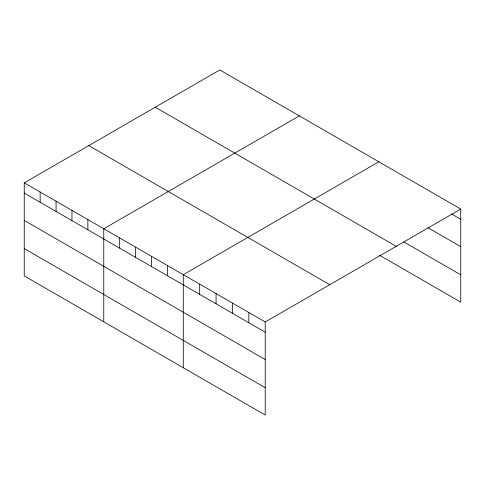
<?xml version="1.0" encoding="UTF-8"?>
<svg xmlns="http://www.w3.org/2000/svg" width="485" height="485" viewBox="0 0 485 485"><rect width="100%" height="100%" fill="white"/><g stroke="black" fill="none" stroke-linecap="round" stroke-linejoin="round"><path stroke-width="0.73" d="M24.25 182.857L265.21 321.973L265.21 415.039L24.25 275.916L24.25 182.857L219.79 69.961L460.75 209.083L460.75 302.143L379.476 255.219M299.306 115.873L103.766 228.762L103.766 321.828M378.821 161.784L183.288 274.674L183.288 367.733M265.21 321.973L460.75 209.083M451.571 214.006L460.75 219.299M427.976 227.72L460.75 246.641M403.726 241.888L460.75 274.807M155.261 107.215L396.221 246.338M88.779 145.603L329.739 284.719M24.25 193.072L265.21 332.195M24.25 220.414L265.21 359.53M24.25 248.581L265.21 387.697M248.829 312.516L248.829 322.731M232.442 303.052L232.442 313.274M216.055 293.595L216.055 303.81M199.668 284.137L199.668 294.353M167.38 265.495L167.38 275.71M151.478 256.31L151.478 266.532M135.576 247.132L135.576 257.347M119.674 237.947L119.674 248.168M87.864 219.584L87.864 229.799M71.962 210.399L71.962 220.62M56.06 201.22L56.06 211.436M40.152 192.036L40.152 202.257"/></g></svg>
